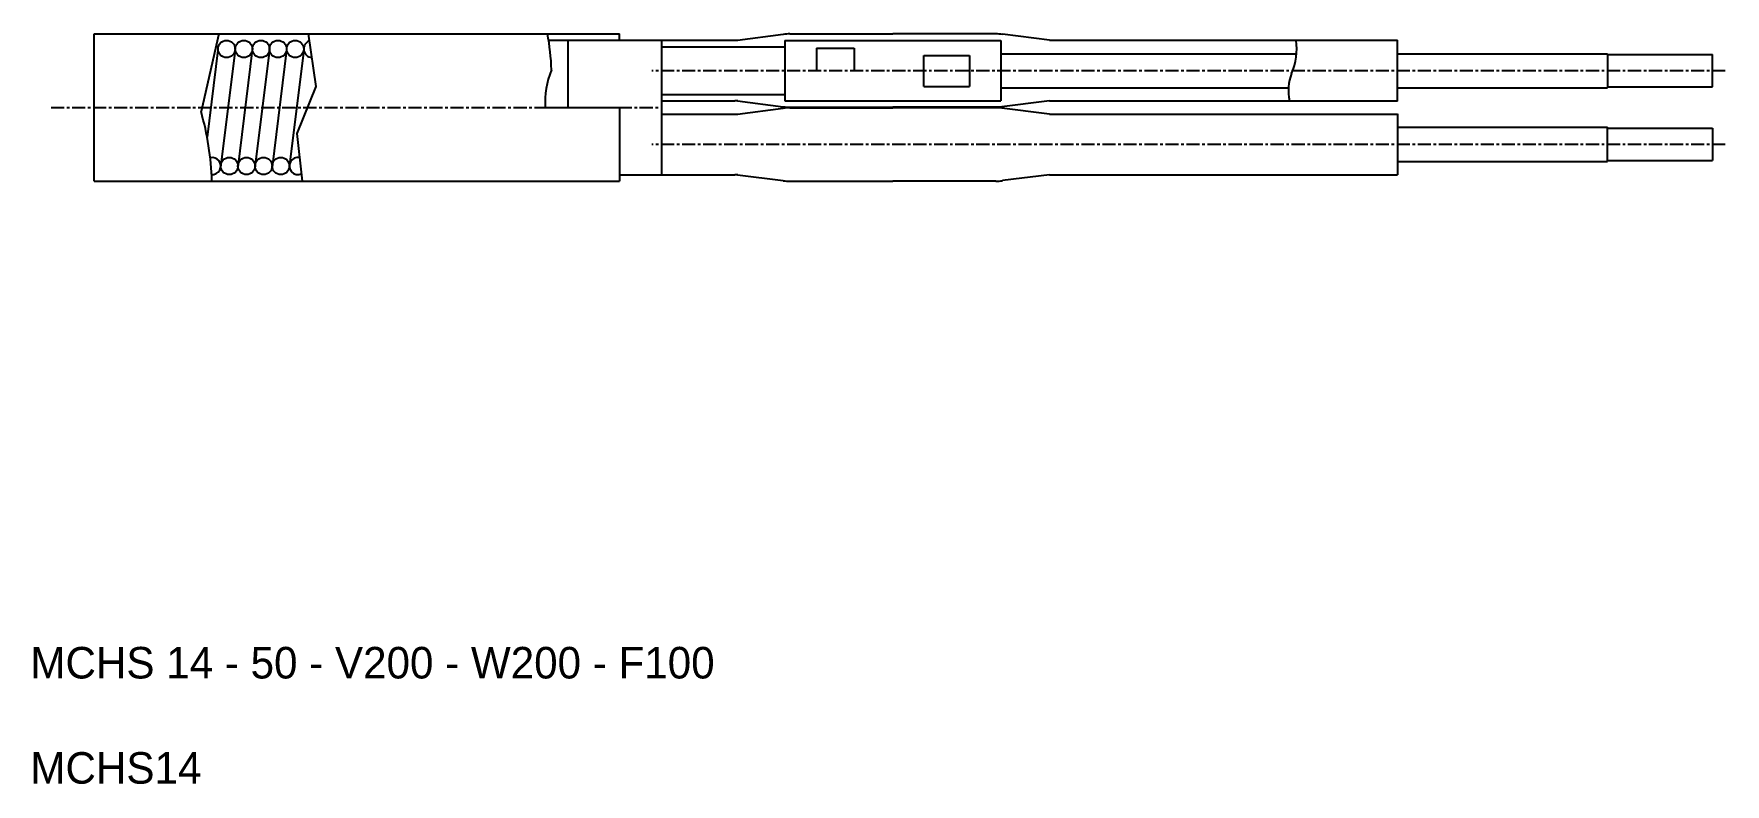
# Model space of a CAD drawing. Extents: x 0 to 161, y 0 to 71.
import ezdxf

# ---------------------------------------------------------------- set-up
doc = ezdxf.new("R2010")
doc.units = 0
doc.linetypes.add('CENTER', pattern=[2, 1.25, -0.25, 0.25, -0.25])
doc.layers.get('0').update_dxf_attribs({"linetype": 'CONTINUOUS'})
doc.layers.add('CENTER', color=1, linetype='CENTER')

msp = doc.modelspace()

# ---------------------------------------------------------------- linework, layer by layer
at = {"color": 7, "linetype": 'CONTINUOUS'}
for p, q in [((6.06, 71.27), (56.06, 71.27)), ((6.06, 57.27), (6.06, 71.27)), ((67.29, 70.67), (71.62, 71.23)), ((72.26, 71.27), (82.06, 71.27)), ((91.86, 71.27), (82.06, 71.27)), ((96.96, 70.66), (92.5, 71.23)), ((56.06, 70.66), (60.06, 70.66)), ((60.06, 70.66), (67.04, 70.66)), ((60.06, 70.66), (60.06, 57.89)), ((96.96, 70.66), (130.06, 70.66)), ((130.06, 64.89), (130.06, 70.66)), ((130.06, 69.39), (150.06, 69.39)), ((150.06, 69.39), (150.06, 66.15)), ((150.06, 69.31), (160.06, 69.31)), ((160.06, 66.24), (160.06, 69.31)), ((130.06, 66.15), (150.06, 66.15)), ((150.06, 66.24), (160.06, 66.24)), ((60.06, 64.92), (67.04, 64.92)), ((60.06, 64.92), (67.04, 64.92)), ((67.29, 64.91), (71.62, 64.35)), ((96.96, 64.92), (92.18, 64.3)), ((96.96, 64.92), (130.06, 64.92)), ((56.06, 64.27), (56.06, 57.27)), ((60.06, 63.63), (67.04, 63.63)), ((60.06, 63.63), (67.04, 63.63)), ((67.29, 63.64), (71.62, 64.2)), ((71.94, 64.27), (82.06, 64.27)), ((71.94, 64.27), (82.06, 64.27)), ((72.26, 64.3), (82.06, 64.3)), ((72.26, 64.24), (82.06, 64.24)), ((92.18, 64.3), (82.06, 64.3)), ((92.18, 64.27), (82.06, 64.27)), ((92.18, 64.27), (82.06, 64.27)), ((92.18, 64.24), (82.06, 64.24)), ((96.96, 63.63), (92.18, 64.24)), ((96.96, 63.63), (130.06, 63.63)), ((130.06, 63.66), (130.06, 57.89)), ((130.06, 62.39), (150.06, 62.39)), ((150.06, 59.15), (150.06, 62.39)), ((150.06, 62.31), (160.06, 62.31)), ((160.06, 62.31), (160.06, 59.24)), ((130.06, 59.15), (150.06, 59.15)), ((150.06, 59.24), (160.06, 59.24)), ((6.06, 57.27), (56.06, 57.27)), ((56.06, 57.89), (60.06, 57.89)), ((60.06, 57.89), (67.04, 57.89)), ((67.29, 57.88), (71.62, 57.32)), ((72.26, 57.27), (82.06, 57.27)), ((91.86, 57.27), (82.06, 57.27)), ((96.96, 57.89), (92.5, 57.32)), ((96.96, 57.89), (130.06, 57.89))]:
    msp.add_line(p, q, dxfattribs=at)
at = {"color": 3, "linetype": 'CONTINUOUS'}
for p, q in [((17.93, 71.27), (16.25, 63.9)), ((56.06, 70.66), (56.06, 71.27)), ((17.85, 69.74), (16.82, 61.45)), ((19.48, 69.74), (18.1, 58.61)), ((21.11, 69.74), (19.73, 58.61)), ((22.74, 69.74), (21.36, 58.61)), ((24.37, 69.74), (22.99, 58.61)), ((26.01, 69.74), (24.63, 58.61)), ((49.31, 70.66), (56.06, 70.66)), ((51.16, 64.27), (51.16, 70.66)), ((60.06, 70.05), (71.79, 70.05)), ((71.79, 70.64), (92.34, 70.64)), ((71.79, 70.64), (71.79, 64.9)), ((74.79, 69.9), (78.39, 69.9)), ((74.79, 69.9), (74.79, 67.77)), ((78.39, 69.9), (78.39, 67.77)), ((85, 69.23), (89.34, 69.23)), ((85, 66.27), (85, 69.23)), ((89.34, 69.23), (89.34, 66.27)), ((92.34, 70.64), (92.34, 64.91)), ((92.34, 69.39), (120.39, 69.39)), ((85, 66.27), (89.34, 66.27)), ((92.34, 66.15), (119.71, 66.15)), ((60.06, 65.5), (71.79, 65.5)), ((71.79, 64.9), (92.34, 64.91)), ((48.98, 64.27), (56.06, 64.27))]:
    msp.add_line(p, q, dxfattribs=at)
msp.add_lwpolyline([(26.44, 71.27), (27.16, 66.26), (25.35, 61.79), (25.85, 57.27)], dxfattribs=at)
for centre in [(18.67, 69.84), (20.31, 69.84), (21.94, 69.84), (23.56, 69.84), (25.2, 69.84), (18.93, 58.71), (20.56, 58.71), (22.19, 58.71), (23.82, 58.71)]:
    msp.add_circle(centre, 0.814, dxfattribs=at)
for centre, radius, start, end in [((27.66, 67.17), 21.93, 1.7908, 10.7955), ((26.83, 69.84), 0.814, 110.9072, 265.3706), ((114.84, 69.81), 5.65, 336.0776, 8.641), ((57.37, 64.72), 8.4, 158.1345, 183.0648), ((124.26, 65.89), 4.56, 159.1334, 192.2541), ((-10.06, 56.38), 27.35, 1.8767, 15.9495), ((17.3, 58.71), 0.814, 265.2287, 102.4876), ((25.45, 58.71), 0.814, 79.3084, 293.5154)]:
    msp.add_arc(centre, radius, start, end, dxfattribs=at)
at = {"color": 7, "linetype": 'CONTINUOUS'}
for centre, radius, start, end in [((72.26, 66.27), 5, 90, 97.3803), ((91.86, 66.27), 5, 82.6197, 90), ((67.04, 72.66), 2, 270, 277.3803), ((67.04, 62.92), 2, 82.6197, 90), ((67.04, 65.63), 2, 270, 277.3803), ((72.26, 69.3), 5, 262.6197, 270), ((72.26, 59.24), 5, 90, 97.3803), ((67.04, 55.89), 2, 82.6197, 90), ((72.26, 62.27), 5, 262.6197, 270), ((91.86, 62.27), 5, 270, 277.3803)]:
    msp.add_arc(centre, radius, start, end, dxfattribs=at)
at = {"layer": 'CENTER', "color": 1, "linetype": 'CENTER'}
for p, q in [((161.25, 67.77), (59.13, 67.77)), ((1.97, 64.27), (60.06, 64.27)), ((161.25, 60.77), (59.13, 60.77))]:
    msp.add_line(p, q, dxfattribs=at)

# ---------------------------------------------------------------- texts
for s, p in [('MCHS 14 - 50 - V200 - W200 - F100', (0, 10)), ('MCHS14', (0, 0))]:
    msp.add_text(s, height=3).set_placement(p)

doc.saveas('drawing.dxf')
